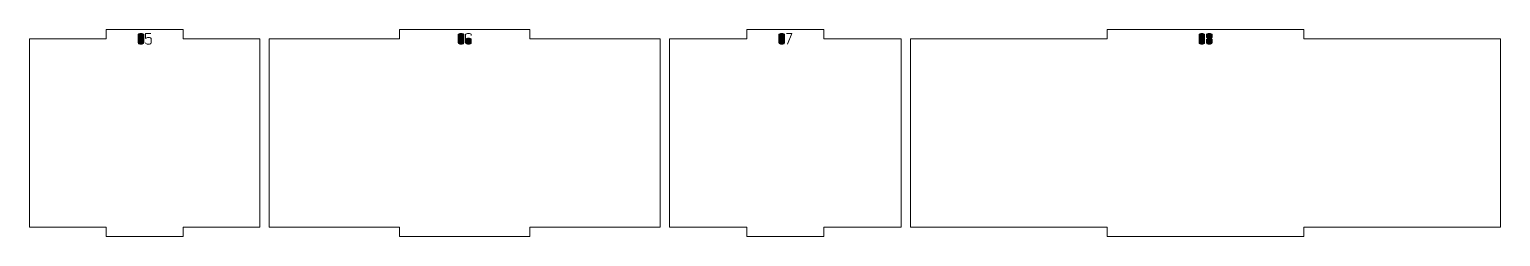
# Model space of a CAD drawing. Header units: centimetres. Extents: x -158 to 228, y -202 to 254.
# Drawn here: x -110.43 to -63.6, y 101.42 to 108.02 of the extents above; entities that cross this region are included whole.
import ezdxf

# ---------------------------------------------------------------- set-up
doc = ezdxf.new("R2010")
doc.units = ezdxf.units.CM
doc.header["$MEASUREMENT"] = 0
doc.layers.add('Capa 1', color=7, linetype='Continuous')

msp = doc.modelspace()

# ---------------------------------------------------------------- hatches: boundary and pattern name
at = {"layer": 'Capa 1', "true_color": 0x3e4095}
h = msp.add_hatch(color=175, dxfattribs=at)
edge = h.paths.add_edge_path()
edge.add_spline(control_points=[(-106.97232, 107.58756), (-106.97232, 107.57702), (-106.96384, 107.56805), (-106.94688, 107.56064), (-106.92993, 107.55323), (-106.90877, 107.54953), (-106.88342, 107.54953), (-106.85807, 107.54953), (-106.83691, 107.55323), (-106.81995, 107.56064), (-106.803, 107.56805), (-106.79452, 107.57702), (-106.79452, 107.58756), (-106.79452, 107.58756), (-106.79452, 107.85228), (-106.79452, 107.85228), (-106.79452, 107.86282), (-106.803, 107.87179), (-106.81995, 107.8792), (-106.83691, 107.88661), (-106.85807, 107.89031), (-106.88342, 107.89031), (-106.90877, 107.89031), (-106.92993, 107.88661), (-106.94688, 107.8792), (-106.96384, 107.87179), (-106.97232, 107.86282), (-106.97232, 107.85228), (-106.97232, 107.85228), (-106.97232, 107.58756), (-106.97232, 107.58756)], knot_values=[0, 0, 0, 0, 0.1, 0.1, 0.1, 0.2, 0.2, 0.2, 0.3, 0.3, 0.3, 0.4, 0.4, 0.4, 0.5, 0.5, 0.5, 0.6, 0.6, 0.6, 0.7, 0.7, 0.7, 0.8, 0.8, 0.8, 0.9, 0.9, 0.9, 1, 1, 1, 1], degree=3, periodic=1)
h = msp.add_hatch(color=175, dxfattribs=at)
edge = h.paths.add_edge_path()
edge.add_spline(control_points=[(-106.79452, 107.58756), (-106.79452, 107.57702), (-106.803, 107.56805), (-106.81995, 107.56064), (-106.83691, 107.55323), (-106.85807, 107.54953), (-106.88342, 107.54953), (-106.90877, 107.54953), (-106.92993, 107.55323), (-106.94688, 107.56064), (-106.96384, 107.56805), (-106.97232, 107.57702), (-106.97232, 107.58756), (-106.97232, 107.58756), (-106.97232, 107.85228), (-106.97232, 107.85228), (-106.97232, 107.86282), (-106.96384, 107.87179), (-106.94688, 107.8792), (-106.92993, 107.88661), (-106.90877, 107.89031), (-106.88342, 107.89031), (-106.85807, 107.89031), (-106.83691, 107.88661), (-106.81995, 107.8792), (-106.803, 107.87179), (-106.79452, 107.86282), (-106.79452, 107.85228), (-106.79452, 107.85228), (-106.79452, 107.58756), (-106.79452, 107.58756)], knot_values=[0, 0, 0, 0, 0.1, 0.1, 0.1, 0.2, 0.2, 0.2, 0.3, 0.3, 0.3, 0.4, 0.4, 0.4, 0.5, 0.5, 0.5, 0.6, 0.6, 0.6, 0.7, 0.7, 0.7, 0.8, 0.8, 0.8, 0.9, 0.9, 0.9, 1, 1, 1, 1], degree=3, periodic=1)
h = msp.add_hatch(color=175, dxfattribs=at)
edge = h.paths.add_edge_path()
edge.add_spline(control_points=[(-106.64635, 107.54953), (-106.6717, 107.54953), (-106.69286, 107.55323), (-106.70981, 107.56064), (-106.72677, 107.56805), (-106.73525, 107.57702), (-106.73525, 107.58756), (-106.73525, 107.57702), (-106.72677, 107.56805), (-106.70981, 107.56064), (-106.69286, 107.55323), (-106.6717, 107.54953), (-106.64635, 107.54953), (-106.621, 107.54953), (-106.59984, 107.55323), (-106.58288, 107.56064), (-106.56593, 107.56805), (-106.55745, 107.57702), (-106.55745, 107.58756), (-106.55745, 107.58756), (-106.55745, 107.72289), (-106.55745, 107.72289), (-106.55745, 107.73342), (-106.56593, 107.74239), (-106.58288, 107.7498), (-106.59984, 107.75721), (-106.621, 107.76091), (-106.64635, 107.76091), (-106.6694, 107.75894), (-106.68718, 107.75631), (-106.69969, 107.75301), (-106.7122, 107.74972), (-106.72406, 107.73968), (-106.73525, 107.72289), (-106.73525, 107.72289), (-106.73525, 107.89031), (-106.73525, 107.89031), (-106.73525, 107.89031), (-106.56338, 107.89031), (-106.56338, 107.89031), (-106.56338, 107.89031), (-106.73525, 107.89031), (-106.73525, 107.89031), (-106.73525, 107.89031), (-106.73525, 107.72289), (-106.73525, 107.72289), (-106.72406, 107.73968), (-106.7122, 107.74972), (-106.69969, 107.75301), (-106.68718, 107.75631), (-106.6694, 107.75894), (-106.64635, 107.76091), (-106.621, 107.76091), (-106.59984, 107.75721), (-106.58288, 107.7498), (-106.56593, 107.74239), (-106.55745, 107.73342), (-106.55745, 107.72289), (-106.55745, 107.72289), (-106.55745, 107.58756), (-106.55745, 107.58756), (-106.55745, 107.57702), (-106.56593, 107.56805), (-106.58288, 107.56064), (-106.59984, 107.55323), (-106.621, 107.54953), (-106.64635, 107.54953)], knot_values=[0, 0, 0, 0, 0.04545455, 0.04545455, 0.04545455, 0.09090909, 0.09090909, 0.09090909, 0.13636364, 0.13636364, 0.13636364, 0.18181818, 0.18181818, 0.18181818, 0.22727273, 0.22727273, 0.22727273, 0.27272727, 0.27272727, 0.27272727, 0.31818182, 0.31818182, 0.31818182, 0.36363636, 0.36363636, 0.36363636, 0.40909091, 0.40909091, 0.40909091, 0.45454545, 0.45454545, 0.45454545, 0.5, 0.5, 0.5, 0.54545455, 0.54545455, 0.54545455, 0.59090909, 0.59090909, 0.59090909, 0.63636364, 0.63636364, 0.63636364, 0.68181818, 0.68181818, 0.68181818, 0.72727273, 0.72727273, 0.72727273, 0.77272727, 0.77272727, 0.77272727, 0.81818182, 0.81818182, 0.81818182, 0.86363636, 0.86363636, 0.86363636, 0.90909091, 0.90909091, 0.90909091, 0.95454545, 0.95454545, 0.95454545, 1, 1, 1, 1], degree=3, periodic=1)
h = msp.add_hatch(color=175, dxfattribs=at)
edge = h.paths.add_edge_path()
edge.add_spline(control_points=[(-96.78237, 107.58756), (-96.78237, 107.57702), (-96.77389, 107.56805), (-96.75693, 107.56064), (-96.73998, 107.55323), (-96.71882, 107.54953), (-96.69347, 107.54953), (-96.66812, 107.54953), (-96.64696, 107.55323), (-96.63, 107.56064), (-96.61305, 107.56805), (-96.60457, 107.57702), (-96.60457, 107.58756), (-96.60457, 107.58756), (-96.60457, 107.85228), (-96.60457, 107.85228), (-96.60457, 107.86282), (-96.61305, 107.87179), (-96.63, 107.8792), (-96.64696, 107.88661), (-96.66812, 107.89031), (-96.69347, 107.89031), (-96.71882, 107.89031), (-96.73998, 107.88661), (-96.75693, 107.8792), (-96.77389, 107.87179), (-96.78237, 107.86282), (-96.78237, 107.85228), (-96.78237, 107.85228), (-96.78237, 107.58756), (-96.78237, 107.58756)], knot_values=[0, 0, 0, 0, 0.1, 0.1, 0.1, 0.2, 0.2, 0.2, 0.3, 0.3, 0.3, 0.4, 0.4, 0.4, 0.5, 0.5, 0.5, 0.6, 0.6, 0.6, 0.7, 0.7, 0.7, 0.8, 0.8, 0.8, 0.9, 0.9, 0.9, 1, 1, 1, 1], degree=3, periodic=1)
h = msp.add_hatch(color=175, dxfattribs=at)
edge = h.paths.add_edge_path()
edge.add_spline(control_points=[(-96.60457, 107.58756), (-96.60457, 107.57702), (-96.61305, 107.56805), (-96.63, 107.56064), (-96.64696, 107.55323), (-96.66812, 107.54953), (-96.69347, 107.54953), (-96.71882, 107.54953), (-96.73998, 107.55323), (-96.75693, 107.56064), (-96.77389, 107.56805), (-96.78237, 107.57702), (-96.78237, 107.58756), (-96.78237, 107.58756), (-96.78237, 107.85228), (-96.78237, 107.85228), (-96.78237, 107.86282), (-96.77389, 107.87179), (-96.75693, 107.8792), (-96.73998, 107.88661), (-96.71882, 107.89031), (-96.69347, 107.89031), (-96.66812, 107.89031), (-96.64696, 107.88661), (-96.63, 107.8792), (-96.61305, 107.87179), (-96.60457, 107.86282), (-96.60457, 107.85228), (-96.60457, 107.85228), (-96.60457, 107.58756), (-96.60457, 107.58756)], knot_values=[0, 0, 0, 0, 0.1, 0.1, 0.1, 0.2, 0.2, 0.2, 0.3, 0.3, 0.3, 0.4, 0.4, 0.4, 0.5, 0.5, 0.5, 0.6, 0.6, 0.6, 0.7, 0.7, 0.7, 0.8, 0.8, 0.8, 0.9, 0.9, 0.9, 1, 1, 1, 1], degree=3, periodic=1)
h = msp.add_hatch(color=175, dxfattribs=at)
edge = h.paths.add_edge_path()
edge.add_spline(control_points=[(-96.4564, 107.54953), (-96.48175, 107.54953), (-96.50291, 107.55323), (-96.51986, 107.56064), (-96.53682, 107.56805), (-96.5453, 107.57702), (-96.5453, 107.58756), (-96.5453, 107.58756), (-96.5453, 107.70264), (-96.5453, 107.70264), (-96.5453, 107.70264), (-96.5453, 107.85228), (-96.5453, 107.85228), (-96.5453, 107.86282), (-96.53682, 107.87179), (-96.51986, 107.8792), (-96.50291, 107.88661), (-96.48175, 107.89031), (-96.4564, 107.89031), (-96.43105, 107.89031), (-96.40989, 107.88661), (-96.39293, 107.8792), (-96.37598, 107.87179), (-96.3675, 107.86282), (-96.3675, 107.85228), (-96.3675, 107.85228), (-96.3675, 107.82463), (-96.3675, 107.82463), (-96.3675, 107.82463), (-96.3675, 107.85228), (-96.3675, 107.85228), (-96.3675, 107.86282), (-96.37598, 107.87179), (-96.39293, 107.8792), (-96.40989, 107.88661), (-96.43105, 107.89031), (-96.4564, 107.89031), (-96.48175, 107.89031), (-96.50291, 107.88661), (-96.51986, 107.8792), (-96.53682, 107.87179), (-96.5453, 107.86282), (-96.5453, 107.85228), (-96.5453, 107.85228), (-96.5453, 107.70264), (-96.5453, 107.70264), (-96.5453, 107.71251), (-96.53501, 107.72132), (-96.51443, 107.72906), (-96.49385, 107.7368), (-96.47451, 107.74067), (-96.4564, 107.74067), (-96.43105, 107.74067), (-96.40989, 107.73696), (-96.39293, 107.72955), (-96.37598, 107.72214), (-96.3675, 107.71317), (-96.3675, 107.70264), (-96.3675, 107.70264), (-96.3675, 107.58756), (-96.3675, 107.58756), (-96.3675, 107.57702), (-96.37598, 107.56805), (-96.39293, 107.56064), (-96.40989, 107.55323), (-96.43105, 107.54953), (-96.4564, 107.54953)], knot_values=[0, 0, 0, 0, 0.04545455, 0.04545455, 0.04545455, 0.09090909, 0.09090909, 0.09090909, 0.13636364, 0.13636364, 0.13636364, 0.18181818, 0.18181818, 0.18181818, 0.22727273, 0.22727273, 0.22727273, 0.27272727, 0.27272727, 0.27272727, 0.31818182, 0.31818182, 0.31818182, 0.36363636, 0.36363636, 0.36363636, 0.40909091, 0.40909091, 0.40909091, 0.45454545, 0.45454545, 0.45454545, 0.5, 0.5, 0.5, 0.54545455, 0.54545455, 0.54545455, 0.59090909, 0.59090909, 0.59090909, 0.63636364, 0.63636364, 0.63636364, 0.68181818, 0.68181818, 0.68181818, 0.72727273, 0.72727273, 0.72727273, 0.77272727, 0.77272727, 0.77272727, 0.81818182, 0.81818182, 0.81818182, 0.86363636, 0.86363636, 0.86363636, 0.90909091, 0.90909091, 0.90909091, 0.95454545, 0.95454545, 0.95454545, 1, 1, 1, 1], degree=3, periodic=1)
h = msp.add_hatch(color=175, dxfattribs=at)
edge = h.paths.add_edge_path()
edge.add_spline(control_points=[(-96.5453, 107.58756), (-96.5453, 107.57702), (-96.53682, 107.56805), (-96.51986, 107.56064), (-96.50291, 107.55323), (-96.48175, 107.54953), (-96.4564, 107.54953), (-96.43105, 107.54953), (-96.40989, 107.55323), (-96.39293, 107.56064), (-96.37598, 107.56805), (-96.3675, 107.57702), (-96.3675, 107.58756), (-96.3675, 107.58756), (-96.3675, 107.70264), (-96.3675, 107.70264), (-96.3675, 107.71317), (-96.37598, 107.72214), (-96.39293, 107.72955), (-96.40989, 107.73696), (-96.43105, 107.74067), (-96.4564, 107.74067), (-96.47451, 107.74067), (-96.49385, 107.7368), (-96.51443, 107.72906), (-96.53501, 107.72132), (-96.5453, 107.71251), (-96.5453, 107.70264), (-96.5453, 107.70264), (-96.5453, 107.58756), (-96.5453, 107.58756)], knot_values=[0, 0, 0, 0, 0.1, 0.1, 0.1, 0.2, 0.2, 0.2, 0.3, 0.3, 0.3, 0.4, 0.4, 0.4, 0.5, 0.5, 0.5, 0.6, 0.6, 0.6, 0.7, 0.7, 0.7, 0.8, 0.8, 0.8, 0.9, 0.9, 0.9, 1, 1, 1, 1], degree=3, periodic=1)
h = msp.add_hatch(color=175, dxfattribs=at)
edge = h.paths.add_edge_path()
edge.add_spline(control_points=[(-86.57288, 107.58756), (-86.57288, 107.57702), (-86.5644, 107.56805), (-86.54744, 107.56064), (-86.53049, 107.55323), (-86.50933, 107.54953), (-86.48398, 107.54953), (-86.45863, 107.54953), (-86.43747, 107.55323), (-86.42051, 107.56064), (-86.40356, 107.56805), (-86.39508, 107.57702), (-86.39508, 107.58756), (-86.39508, 107.58756), (-86.39508, 107.85228), (-86.39508, 107.85228), (-86.39508, 107.86282), (-86.40356, 107.87179), (-86.42051, 107.8792), (-86.43747, 107.88661), (-86.45863, 107.89031), (-86.48398, 107.89031), (-86.50933, 107.89031), (-86.53049, 107.88661), (-86.54744, 107.8792), (-86.5644, 107.87179), (-86.57288, 107.86282), (-86.57288, 107.85228), (-86.57288, 107.85228), (-86.57288, 107.58756), (-86.57288, 107.58756)], knot_values=[0, 0, 0, 0, 0.1, 0.1, 0.1, 0.2, 0.2, 0.2, 0.3, 0.3, 0.3, 0.4, 0.4, 0.4, 0.5, 0.5, 0.5, 0.6, 0.6, 0.6, 0.7, 0.7, 0.7, 0.8, 0.8, 0.8, 0.9, 0.9, 0.9, 1, 1, 1, 1], degree=3, periodic=1)
h = msp.add_hatch(color=175, dxfattribs=at)
edge = h.paths.add_edge_path()
edge.add_spline(control_points=[(-86.39508, 107.58756), (-86.39508, 107.57702), (-86.40356, 107.56805), (-86.42051, 107.56064), (-86.43747, 107.55323), (-86.45863, 107.54953), (-86.48398, 107.54953), (-86.50933, 107.54953), (-86.53049, 107.55323), (-86.54744, 107.56064), (-86.5644, 107.56805), (-86.57288, 107.57702), (-86.57288, 107.58756), (-86.57288, 107.58756), (-86.57288, 107.85228), (-86.57288, 107.85228), (-86.57288, 107.86282), (-86.5644, 107.87179), (-86.54744, 107.8792), (-86.53049, 107.88661), (-86.50933, 107.89031), (-86.48398, 107.89031), (-86.45863, 107.89031), (-86.43747, 107.88661), (-86.42051, 107.8792), (-86.40356, 107.87179), (-86.39508, 107.86282), (-86.39508, 107.85228), (-86.39508, 107.85228), (-86.39508, 107.58756), (-86.39508, 107.58756)], knot_values=[0, 0, 0, 0, 0.1, 0.1, 0.1, 0.2, 0.2, 0.2, 0.3, 0.3, 0.3, 0.4, 0.4, 0.4, 0.5, 0.5, 0.5, 0.6, 0.6, 0.6, 0.7, 0.7, 0.7, 0.8, 0.8, 0.8, 0.9, 0.9, 0.9, 1, 1, 1, 1], degree=3, periodic=1)
h = msp.add_hatch(color=175, dxfattribs=at)
edge = h.paths.add_edge_path()
edge.add_spline(control_points=[(-86.29432, 107.54953), (-86.29432, 107.54953), (-86.16394, 107.89031), (-86.16394, 107.89031), (-86.16394, 107.89031), (-86.33581, 107.89031), (-86.33581, 107.89031), (-86.33581, 107.89031), (-86.16394, 107.89031), (-86.16394, 107.89031), (-86.16394, 107.89031), (-86.29432, 107.54953), (-86.29432, 107.54953)], knot_values=[0, 0, 0, 0, 0.25, 0.25, 0.25, 0.5, 0.5, 0.5, 0.75, 0.75, 0.75, 1, 1, 1, 1], degree=3, periodic=1)
h = msp.add_hatch(color=175, dxfattribs=at)
edge = h.paths.add_edge_path()
edge.add_spline(control_points=[(-73.19774, 107.58756), (-73.19774, 107.57702), (-73.18926, 107.56805), (-73.1723, 107.56064), (-73.15535, 107.55323), (-73.13419, 107.54953), (-73.10884, 107.54953), (-73.08349, 107.54953), (-73.06233, 107.55323), (-73.04537, 107.56064), (-73.02842, 107.56805), (-73.01994, 107.57702), (-73.01994, 107.58756), (-73.01994, 107.58756), (-73.01994, 107.85228), (-73.01994, 107.85228), (-73.01994, 107.86282), (-73.02842, 107.87179), (-73.04537, 107.8792), (-73.06233, 107.88661), (-73.08349, 107.89031), (-73.10884, 107.89031), (-73.13419, 107.89031), (-73.15535, 107.88661), (-73.1723, 107.8792), (-73.18926, 107.87179), (-73.19774, 107.86282), (-73.19774, 107.85228), (-73.19774, 107.85228), (-73.19774, 107.58756), (-73.19774, 107.58756)], knot_values=[0, 0, 0, 0, 0.1, 0.1, 0.1, 0.2, 0.2, 0.2, 0.3, 0.3, 0.3, 0.4, 0.4, 0.4, 0.5, 0.5, 0.5, 0.6, 0.6, 0.6, 0.7, 0.7, 0.7, 0.8, 0.8, 0.8, 0.9, 0.9, 0.9, 1, 1, 1, 1], degree=3, periodic=1)
h = msp.add_hatch(color=175, dxfattribs=at)
edge = h.paths.add_edge_path()
edge.add_spline(control_points=[(-73.01994, 107.58756), (-73.01994, 107.57702), (-73.02842, 107.56805), (-73.04537, 107.56064), (-73.06233, 107.55323), (-73.08349, 107.54953), (-73.10884, 107.54953), (-73.13419, 107.54953), (-73.15535, 107.55323), (-73.1723, 107.56064), (-73.18926, 107.56805), (-73.19774, 107.57702), (-73.19774, 107.58756), (-73.19774, 107.58756), (-73.19774, 107.85228), (-73.19774, 107.85228), (-73.19774, 107.86282), (-73.18926, 107.87179), (-73.1723, 107.8792), (-73.15535, 107.88661), (-73.13419, 107.89031), (-73.10884, 107.89031), (-73.08349, 107.89031), (-73.06233, 107.88661), (-73.04537, 107.8792), (-73.02842, 107.87179), (-73.01994, 107.86282), (-73.01994, 107.85228), (-73.01994, 107.85228), (-73.01994, 107.58756), (-73.01994, 107.58756)], knot_values=[0, 0, 0, 0, 0.1, 0.1, 0.1, 0.2, 0.2, 0.2, 0.3, 0.3, 0.3, 0.4, 0.4, 0.4, 0.5, 0.5, 0.5, 0.6, 0.6, 0.6, 0.7, 0.7, 0.7, 0.8, 0.8, 0.8, 0.9, 0.9, 0.9, 1, 1, 1, 1], degree=3, periodic=1)
h = msp.add_hatch(color=175, dxfattribs=at)
edge = h.paths.add_edge_path()
edge.add_spline(control_points=[(-72.96067, 107.77227), (-72.96067, 107.76371), (-72.95458, 107.75598), (-72.9424, 107.74906), (-72.93021, 107.74215), (-72.90667, 107.73754), (-72.87177, 107.73523), (-72.83687, 107.73754), (-72.81333, 107.74215), (-72.80114, 107.74906), (-72.78896, 107.75598), (-72.78287, 107.76371), (-72.78287, 107.77227), (-72.78287, 107.77227), (-72.78287, 107.85228), (-72.78287, 107.85228), (-72.78287, 107.86282), (-72.79135, 107.87179), (-72.8083, 107.8792), (-72.82526, 107.88661), (-72.84642, 107.89031), (-72.87177, 107.89031), (-72.89712, 107.89031), (-72.91828, 107.88661), (-72.93523, 107.8792), (-72.95219, 107.87179), (-72.96067, 107.86282), (-72.96067, 107.85228), (-72.96067, 107.85228), (-72.96067, 107.77227), (-72.96067, 107.77227)], knot_values=[0, 0, 0, 0, 0.1, 0.1, 0.1, 0.2, 0.2, 0.2, 0.3, 0.3, 0.3, 0.4, 0.4, 0.4, 0.5, 0.5, 0.5, 0.6, 0.6, 0.6, 0.7, 0.7, 0.7, 0.8, 0.8, 0.8, 0.9, 0.9, 0.9, 1, 1, 1, 1], degree=3, periodic=1)
h = msp.add_hatch(color=175, dxfattribs=at)
edge = h.paths.add_edge_path()
edge.add_spline(control_points=[(-72.87177, 107.54953), (-72.89712, 107.54953), (-72.91828, 107.55323), (-72.93523, 107.56064), (-72.95219, 107.56805), (-72.96067, 107.57702), (-72.96067, 107.58756), (-72.96067, 107.58756), (-72.96067, 107.69868), (-72.96067, 107.69868), (-72.96067, 107.70757), (-72.95458, 107.71531), (-72.9424, 107.7219), (-72.93021, 107.72848), (-72.90667, 107.73293), (-72.87177, 107.73523), (-72.90667, 107.73754), (-72.93021, 107.74215), (-72.9424, 107.74906), (-72.95458, 107.75598), (-72.96067, 107.76371), (-72.96067, 107.77227), (-72.96067, 107.77227), (-72.96067, 107.85228), (-72.96067, 107.85228), (-72.96067, 107.86282), (-72.95219, 107.87179), (-72.93523, 107.8792), (-72.91828, 107.88661), (-72.89712, 107.89031), (-72.87177, 107.89031), (-72.84642, 107.89031), (-72.82526, 107.88661), (-72.8083, 107.8792), (-72.79135, 107.87179), (-72.78287, 107.86282), (-72.78287, 107.85228), (-72.78287, 107.85228), (-72.78287, 107.77227), (-72.78287, 107.77227), (-72.78287, 107.76371), (-72.78896, 107.75598), (-72.80114, 107.74906), (-72.81333, 107.74215), (-72.83687, 107.73754), (-72.87177, 107.73523), (-72.83687, 107.73293), (-72.81333, 107.72848), (-72.80114, 107.7219), (-72.78896, 107.71531), (-72.78287, 107.70757), (-72.78287, 107.69868), (-72.78287, 107.69868), (-72.78287, 107.58756), (-72.78287, 107.58756), (-72.78287, 107.57702), (-72.79135, 107.56805), (-72.8083, 107.56064), (-72.82526, 107.55323), (-72.84642, 107.54953), (-72.87177, 107.54953)], knot_values=[0, 0, 0, 0, 0.05, 0.05, 0.05, 0.1, 0.1, 0.1, 0.15, 0.15, 0.15, 0.2, 0.2, 0.2, 0.25, 0.25, 0.25, 0.3, 0.3, 0.3, 0.35, 0.35, 0.35, 0.4, 0.4, 0.4, 0.45, 0.45, 0.45, 0.5, 0.5, 0.5, 0.55, 0.55, 0.55, 0.6, 0.6, 0.6, 0.65, 0.65, 0.65, 0.7, 0.7, 0.7, 0.75, 0.75, 0.75, 0.8, 0.8, 0.8, 0.85, 0.85, 0.85, 0.9, 0.9, 0.9, 0.95, 0.95, 0.95, 1, 1, 1, 1], degree=3, periodic=1)
h = msp.add_hatch(color=175, dxfattribs=at)
edge = h.paths.add_edge_path()
edge.add_spline(control_points=[(-72.96067, 107.58756), (-72.96067, 107.57702), (-72.95219, 107.56805), (-72.93523, 107.56064), (-72.91828, 107.55323), (-72.89712, 107.54953), (-72.87177, 107.54953), (-72.84642, 107.54953), (-72.82526, 107.55323), (-72.8083, 107.56064), (-72.79135, 107.56805), (-72.78287, 107.57702), (-72.78287, 107.58756), (-72.78287, 107.58756), (-72.78287, 107.69868), (-72.78287, 107.69868), (-72.78287, 107.70757), (-72.78896, 107.71531), (-72.80114, 107.7219), (-72.81333, 107.72848), (-72.83687, 107.73293), (-72.87177, 107.73523), (-72.90667, 107.73293), (-72.93021, 107.72848), (-72.9424, 107.7219), (-72.95458, 107.71531), (-72.96067, 107.70757), (-72.96067, 107.69868), (-72.96067, 107.69868), (-72.96067, 107.58756), (-72.96067, 107.58756)], knot_values=[0, 0, 0, 0, 0.1, 0.1, 0.1, 0.2, 0.2, 0.2, 0.3, 0.3, 0.3, 0.4, 0.4, 0.4, 0.5, 0.5, 0.5, 0.6, 0.6, 0.6, 0.7, 0.7, 0.7, 0.8, 0.8, 0.8, 0.9, 0.9, 0.9, 1, 1, 1, 1], degree=3, periodic=1)

# ---------------------------------------------------------------- linework, layer by layer
at = {"layer": 'Capa 1', "color": 1, "lineweight": 9}
for points in [[(-110.43353, 107.71731), (-110.43353, 107.71731), (-110.43353, 101.71731), (-110.43353, 101.71731), (-110.43353, 101.71731), (-107.98777, 101.71731), (-107.98777, 101.71731), (-107.98777, 101.71731), (-107.98777, 101.41731), (-107.98777, 101.41731), (-107.98777, 101.41731), (-105.542, 101.41731), (-105.542, 101.41731), (-105.542, 101.41731), (-105.542, 101.71731), (-105.542, 101.71731), (-105.542, 101.71731), (-103.09624, 101.71731), (-103.09624, 101.71731), (-103.09624, 101.71731), (-103.09624, 107.71731), (-103.09624, 107.71731), (-103.09624, 107.71731), (-105.542, 107.71731), (-105.542, 107.71731), (-105.542, 107.71731), (-105.542, 108.01731), (-105.542, 108.01731), (-105.542, 108.01731), (-107.98777, 108.01731), (-107.98777, 108.01731), (-107.98777, 108.01731), (-107.98777, 107.71731), (-107.98777, 107.71731), (-107.98777, 107.71731), (-110.43353, 107.71731), (-110.43353, 107.71731)], [(-102.79624, 107.71731), (-102.79624, 107.71731), (-102.79624, 101.71731), (-102.79624, 101.71731), (-102.79624, 101.71731), (-98.64871, 101.71731), (-98.64871, 101.71731), (-98.64871, 101.71731), (-98.64871, 101.41731), (-98.64871, 101.41731), (-98.64871, 101.41731), (-94.50117, 101.41731), (-94.50117, 101.41731), (-94.50117, 101.41731), (-94.50117, 101.71731), (-94.50117, 101.71731), (-94.50117, 101.71731), (-90.35363, 101.71731), (-90.35363, 101.71731), (-90.35363, 101.71731), (-90.35363, 107.71731), (-90.35363, 107.71731), (-90.35363, 107.71731), (-94.50117, 107.71731), (-94.50117, 107.71731), (-94.50117, 107.71731), (-94.50117, 108.01731), (-94.50117, 108.01731), (-94.50117, 108.01731), (-98.64871, 108.01731), (-98.64871, 108.01731), (-98.64871, 108.01731), (-98.64871, 107.71731), (-98.64871, 107.71731), (-98.64871, 107.71731), (-102.79624, 107.71731), (-102.79624, 107.71731)], [(-90.05363, 107.71731), (-90.05363, 107.71731), (-90.05363, 101.71731), (-90.05363, 101.71731), (-90.05363, 101.71731), (-87.59682, 101.71731), (-87.59682, 101.71731), (-87.59682, 101.71731), (-87.59682, 101.41731), (-87.59682, 101.41731), (-87.59682, 101.41731), (-85.14001, 101.41731), (-85.14001, 101.41731), (-85.14001, 101.41731), (-85.14001, 101.71731), (-85.14001, 101.71731), (-85.14001, 101.71731), (-82.6832, 101.71731), (-82.6832, 101.71731), (-82.6832, 101.71731), (-82.6832, 107.71731), (-82.6832, 107.71731), (-82.6832, 107.71731), (-85.14001, 107.71731), (-85.14001, 107.71731), (-85.14001, 107.71731), (-85.14001, 108.01731), (-85.14001, 108.01731), (-85.14001, 108.01731), (-87.59682, 108.01731), (-87.59682, 108.01731), (-87.59682, 108.01731), (-87.59682, 107.71731), (-87.59682, 107.71731), (-87.59682, 107.71731), (-90.05363, 107.71731), (-90.05363, 107.71731)], [(-82.3832, 107.71731), (-82.3832, 107.71731), (-82.3832, 101.71731), (-82.3832, 101.71731), (-82.3832, 101.71731), (-76.12127, 101.71731), (-76.12127, 101.71731), (-76.12127, 101.71731), (-76.12127, 101.41731), (-76.12127, 101.41731), (-76.12127, 101.41731), (-69.85933, 101.41731), (-69.85933, 101.41731), (-69.85933, 101.41731), (-69.85933, 101.71731), (-69.85933, 101.71731), (-69.85933, 101.71731), (-63.5974, 101.71731), (-63.5974, 101.71731), (-63.5974, 101.71731), (-63.5974, 107.71731), (-63.5974, 107.71731), (-63.5974, 107.71731), (-69.85933, 107.71731), (-69.85933, 107.71731), (-69.85933, 107.71731), (-69.85933, 108.01731), (-69.85933, 108.01731), (-69.85933, 108.01731), (-76.12127, 108.01731), (-76.12127, 108.01731), (-76.12127, 108.01731), (-76.12127, 107.71731), (-76.12127, 107.71731), (-76.12127, 107.71731), (-82.3832, 107.71731), (-82.3832, 107.71731)]]:
    msp.add_open_spline(points, degree=3, knots=[0, 0, 0, 0, 0.08333333, 0.08333333, 0.08333333, 0.16666667, 0.16666667, 0.16666667, 0.25, 0.25, 0.25, 0.33333333, 0.33333333, 0.33333333, 0.41666667, 0.41666667, 0.41666667, 0.5, 0.5, 0.5, 0.58333333, 0.58333333, 0.58333333, 0.66666667, 0.66666667, 0.66666667, 0.75, 0.75, 0.75, 0.83333333, 0.83333333, 0.83333333, 0.91666667, 0.91666667, 0.91666667, 1, 1, 1, 1], dxfattribs=at)
at = {"layer": 'Capa 1', "color": 114, "lineweight": 9}
for points, knots in [([(-106.97232, 107.58756), (-106.97232, 107.57702), (-106.96384, 107.56805), (-106.94688, 107.56064), (-106.92993, 107.55323), (-106.90877, 107.54953), (-106.88342, 107.54953), (-106.85807, 107.54953), (-106.83691, 107.55323), (-106.81995, 107.56064), (-106.803, 107.56805), (-106.79452, 107.57702), (-106.79452, 107.58756), (-106.79452, 107.58756), (-106.79452, 107.85228), (-106.79452, 107.85228), (-106.79452, 107.86282), (-106.803, 107.87179), (-106.81995, 107.8792), (-106.83691, 107.88661), (-106.85807, 107.89031), (-106.88342, 107.89031), (-106.90877, 107.89031), (-106.92993, 107.88661), (-106.94688, 107.8792), (-106.96384, 107.87179), (-106.97232, 107.86282), (-106.97232, 107.85228), (-106.97232, 107.85228), (-106.97232, 107.58756), (-106.97232, 107.58756)], [0, 0, 0, 0, 0.1, 0.1, 0.1, 0.2, 0.2, 0.2, 0.3, 0.3, 0.3, 0.4, 0.4, 0.4, 0.5, 0.5, 0.5, 0.6, 0.6, 0.6, 0.7, 0.7, 0.7, 0.8, 0.8, 0.8, 0.9, 0.9, 0.9, 1, 1, 1, 1]), ([(-106.79452, 107.58756), (-106.79452, 107.57702), (-106.803, 107.56805), (-106.81995, 107.56064), (-106.83691, 107.55323), (-106.85807, 107.54953), (-106.88342, 107.54953), (-106.90877, 107.54953), (-106.92993, 107.55323), (-106.94688, 107.56064), (-106.96384, 107.56805), (-106.97232, 107.57702), (-106.97232, 107.58756), (-106.97232, 107.58756), (-106.97232, 107.85228), (-106.97232, 107.85228), (-106.97232, 107.86282), (-106.96384, 107.87179), (-106.94688, 107.8792), (-106.92993, 107.88661), (-106.90877, 107.89031), (-106.88342, 107.89031), (-106.85807, 107.89031), (-106.83691, 107.88661), (-106.81995, 107.8792), (-106.803, 107.87179), (-106.79452, 107.86282), (-106.79452, 107.85228), (-106.79452, 107.85228), (-106.79452, 107.58756), (-106.79452, 107.58756)], [0, 0, 0, 0, 0.1, 0.1, 0.1, 0.2, 0.2, 0.2, 0.3, 0.3, 0.3, 0.4, 0.4, 0.4, 0.5, 0.5, 0.5, 0.6, 0.6, 0.6, 0.7, 0.7, 0.7, 0.8, 0.8, 0.8, 0.9, 0.9, 0.9, 1, 1, 1, 1]), ([(-106.64635, 107.54953), (-106.6717, 107.54953), (-106.69286, 107.55323), (-106.70981, 107.56064), (-106.72677, 107.56805), (-106.73525, 107.57702), (-106.73525, 107.58756), (-106.73525, 107.57702), (-106.72677, 107.56805), (-106.70981, 107.56064), (-106.69286, 107.55323), (-106.6717, 107.54953), (-106.64635, 107.54953), (-106.621, 107.54953), (-106.59984, 107.55323), (-106.58288, 107.56064), (-106.56593, 107.56805), (-106.55745, 107.57702), (-106.55745, 107.58756), (-106.55745, 107.58756), (-106.55745, 107.72289), (-106.55745, 107.72289), (-106.55745, 107.73342), (-106.56593, 107.74239), (-106.58288, 107.7498), (-106.59984, 107.75721), (-106.621, 107.76091), (-106.64635, 107.76091), (-106.6694, 107.75894), (-106.68718, 107.75631), (-106.69969, 107.75301), (-106.7122, 107.74972), (-106.72406, 107.73968), (-106.73525, 107.72289), (-106.73525, 107.72289), (-106.73525, 107.89031), (-106.73525, 107.89031), (-106.73525, 107.89031), (-106.56338, 107.89031), (-106.56338, 107.89031), (-106.56338, 107.89031), (-106.73525, 107.89031), (-106.73525, 107.89031), (-106.73525, 107.89031), (-106.73525, 107.72289), (-106.73525, 107.72289), (-106.72406, 107.73968), (-106.7122, 107.74972), (-106.69969, 107.75301), (-106.68718, 107.75631), (-106.6694, 107.75894), (-106.64635, 107.76091), (-106.621, 107.76091), (-106.59984, 107.75721), (-106.58288, 107.7498), (-106.56593, 107.74239), (-106.55745, 107.73342), (-106.55745, 107.72289), (-106.55745, 107.72289), (-106.55745, 107.58756), (-106.55745, 107.58756), (-106.55745, 107.57702), (-106.56593, 107.56805), (-106.58288, 107.56064), (-106.59984, 107.55323), (-106.621, 107.54953), (-106.64635, 107.54953)], [0, 0, 0, 0, 0.04545455, 0.04545455, 0.04545455, 0.09090909, 0.09090909, 0.09090909, 0.13636364, 0.13636364, 0.13636364, 0.18181818, 0.18181818, 0.18181818, 0.22727273, 0.22727273, 0.22727273, 0.27272727, 0.27272727, 0.27272727, 0.31818182, 0.31818182, 0.31818182, 0.36363636, 0.36363636, 0.36363636, 0.40909091, 0.40909091, 0.40909091, 0.45454545, 0.45454545, 0.45454545, 0.5, 0.5, 0.5, 0.54545455, 0.54545455, 0.54545455, 0.59090909, 0.59090909, 0.59090909, 0.63636364, 0.63636364, 0.63636364, 0.68181818, 0.68181818, 0.68181818, 0.72727273, 0.72727273, 0.72727273, 0.77272727, 0.77272727, 0.77272727, 0.81818182, 0.81818182, 0.81818182, 0.86363636, 0.86363636, 0.86363636, 0.90909091, 0.90909091, 0.90909091, 0.95454545, 0.95454545, 0.95454545, 1, 1, 1, 1]), ([(-96.78237, 107.58756), (-96.78237, 107.57702), (-96.77389, 107.56805), (-96.75693, 107.56064), (-96.73998, 107.55323), (-96.71882, 107.54953), (-96.69347, 107.54953), (-96.66812, 107.54953), (-96.64696, 107.55323), (-96.63, 107.56064), (-96.61305, 107.56805), (-96.60457, 107.57702), (-96.60457, 107.58756), (-96.60457, 107.58756), (-96.60457, 107.85228), (-96.60457, 107.85228), (-96.60457, 107.86282), (-96.61305, 107.87179), (-96.63, 107.8792), (-96.64696, 107.88661), (-96.66812, 107.89031), (-96.69347, 107.89031), (-96.71882, 107.89031), (-96.73998, 107.88661), (-96.75693, 107.8792), (-96.77389, 107.87179), (-96.78237, 107.86282), (-96.78237, 107.85228), (-96.78237, 107.85228), (-96.78237, 107.58756), (-96.78237, 107.58756)], [0, 0, 0, 0, 0.1, 0.1, 0.1, 0.2, 0.2, 0.2, 0.3, 0.3, 0.3, 0.4, 0.4, 0.4, 0.5, 0.5, 0.5, 0.6, 0.6, 0.6, 0.7, 0.7, 0.7, 0.8, 0.8, 0.8, 0.9, 0.9, 0.9, 1, 1, 1, 1]), ([(-96.60457, 107.58756), (-96.60457, 107.57702), (-96.61305, 107.56805), (-96.63, 107.56064), (-96.64696, 107.55323), (-96.66812, 107.54953), (-96.69347, 107.54953), (-96.71882, 107.54953), (-96.73998, 107.55323), (-96.75693, 107.56064), (-96.77389, 107.56805), (-96.78237, 107.57702), (-96.78237, 107.58756), (-96.78237, 107.58756), (-96.78237, 107.85228), (-96.78237, 107.85228), (-96.78237, 107.86282), (-96.77389, 107.87179), (-96.75693, 107.8792), (-96.73998, 107.88661), (-96.71882, 107.89031), (-96.69347, 107.89031), (-96.66812, 107.89031), (-96.64696, 107.88661), (-96.63, 107.8792), (-96.61305, 107.87179), (-96.60457, 107.86282), (-96.60457, 107.85228), (-96.60457, 107.85228), (-96.60457, 107.58756), (-96.60457, 107.58756)], [0, 0, 0, 0, 0.1, 0.1, 0.1, 0.2, 0.2, 0.2, 0.3, 0.3, 0.3, 0.4, 0.4, 0.4, 0.5, 0.5, 0.5, 0.6, 0.6, 0.6, 0.7, 0.7, 0.7, 0.8, 0.8, 0.8, 0.9, 0.9, 0.9, 1, 1, 1, 1]), ([(-96.4564, 107.54953), (-96.48175, 107.54953), (-96.50291, 107.55323), (-96.51986, 107.56064), (-96.53682, 107.56805), (-96.5453, 107.57702), (-96.5453, 107.58756), (-96.5453, 107.58756), (-96.5453, 107.70264), (-96.5453, 107.70264), (-96.5453, 107.70264), (-96.5453, 107.85228), (-96.5453, 107.85228), (-96.5453, 107.86282), (-96.53682, 107.87179), (-96.51986, 107.8792), (-96.50291, 107.88661), (-96.48175, 107.89031), (-96.4564, 107.89031), (-96.43105, 107.89031), (-96.40989, 107.88661), (-96.39293, 107.8792), (-96.37598, 107.87179), (-96.3675, 107.86282), (-96.3675, 107.85228), (-96.3675, 107.85228), (-96.3675, 107.82463), (-96.3675, 107.82463), (-96.3675, 107.82463), (-96.3675, 107.85228), (-96.3675, 107.85228), (-96.3675, 107.86282), (-96.37598, 107.87179), (-96.39293, 107.8792), (-96.40989, 107.88661), (-96.43105, 107.89031), (-96.4564, 107.89031), (-96.48175, 107.89031), (-96.50291, 107.88661), (-96.51986, 107.8792), (-96.53682, 107.87179), (-96.5453, 107.86282), (-96.5453, 107.85228), (-96.5453, 107.85228), (-96.5453, 107.70264), (-96.5453, 107.70264), (-96.5453, 107.71251), (-96.53501, 107.72132), (-96.51443, 107.72906), (-96.49385, 107.7368), (-96.47451, 107.74067), (-96.4564, 107.74067), (-96.43105, 107.74067), (-96.40989, 107.73696), (-96.39293, 107.72955), (-96.37598, 107.72214), (-96.3675, 107.71317), (-96.3675, 107.70264), (-96.3675, 107.70264), (-96.3675, 107.58756), (-96.3675, 107.58756), (-96.3675, 107.57702), (-96.37598, 107.56805), (-96.39293, 107.56064), (-96.40989, 107.55323), (-96.43105, 107.54953), (-96.4564, 107.54953)], [0, 0, 0, 0, 0.04545455, 0.04545455, 0.04545455, 0.09090909, 0.09090909, 0.09090909, 0.13636364, 0.13636364, 0.13636364, 0.18181818, 0.18181818, 0.18181818, 0.22727273, 0.22727273, 0.22727273, 0.27272727, 0.27272727, 0.27272727, 0.31818182, 0.31818182, 0.31818182, 0.36363636, 0.36363636, 0.36363636, 0.40909091, 0.40909091, 0.40909091, 0.45454545, 0.45454545, 0.45454545, 0.5, 0.5, 0.5, 0.54545455, 0.54545455, 0.54545455, 0.59090909, 0.59090909, 0.59090909, 0.63636364, 0.63636364, 0.63636364, 0.68181818, 0.68181818, 0.68181818, 0.72727273, 0.72727273, 0.72727273, 0.77272727, 0.77272727, 0.77272727, 0.81818182, 0.81818182, 0.81818182, 0.86363636, 0.86363636, 0.86363636, 0.90909091, 0.90909091, 0.90909091, 0.95454545, 0.95454545, 0.95454545, 1, 1, 1, 1]), ([(-96.5453, 107.58756), (-96.5453, 107.57702), (-96.53682, 107.56805), (-96.51986, 107.56064), (-96.50291, 107.55323), (-96.48175, 107.54953), (-96.4564, 107.54953), (-96.43105, 107.54953), (-96.40989, 107.55323), (-96.39293, 107.56064), (-96.37598, 107.56805), (-96.3675, 107.57702), (-96.3675, 107.58756), (-96.3675, 107.58756), (-96.3675, 107.70264), (-96.3675, 107.70264), (-96.3675, 107.71317), (-96.37598, 107.72214), (-96.39293, 107.72955), (-96.40989, 107.73696), (-96.43105, 107.74067), (-96.4564, 107.74067), (-96.47451, 107.74067), (-96.49385, 107.7368), (-96.51443, 107.72906), (-96.53501, 107.72132), (-96.5453, 107.71251), (-96.5453, 107.70264), (-96.5453, 107.70264), (-96.5453, 107.58756), (-96.5453, 107.58756)], [0, 0, 0, 0, 0.1, 0.1, 0.1, 0.2, 0.2, 0.2, 0.3, 0.3, 0.3, 0.4, 0.4, 0.4, 0.5, 0.5, 0.5, 0.6, 0.6, 0.6, 0.7, 0.7, 0.7, 0.8, 0.8, 0.8, 0.9, 0.9, 0.9, 1, 1, 1, 1]), ([(-86.57288, 107.58756), (-86.57288, 107.57702), (-86.5644, 107.56805), (-86.54744, 107.56064), (-86.53049, 107.55323), (-86.50933, 107.54953), (-86.48398, 107.54953), (-86.45863, 107.54953), (-86.43747, 107.55323), (-86.42051, 107.56064), (-86.40356, 107.56805), (-86.39508, 107.57702), (-86.39508, 107.58756), (-86.39508, 107.58756), (-86.39508, 107.85228), (-86.39508, 107.85228), (-86.39508, 107.86282), (-86.40356, 107.87179), (-86.42051, 107.8792), (-86.43747, 107.88661), (-86.45863, 107.89031), (-86.48398, 107.89031), (-86.50933, 107.89031), (-86.53049, 107.88661), (-86.54744, 107.8792), (-86.5644, 107.87179), (-86.57288, 107.86282), (-86.57288, 107.85228), (-86.57288, 107.85228), (-86.57288, 107.58756), (-86.57288, 107.58756)], [0, 0, 0, 0, 0.1, 0.1, 0.1, 0.2, 0.2, 0.2, 0.3, 0.3, 0.3, 0.4, 0.4, 0.4, 0.5, 0.5, 0.5, 0.6, 0.6, 0.6, 0.7, 0.7, 0.7, 0.8, 0.8, 0.8, 0.9, 0.9, 0.9, 1, 1, 1, 1]), ([(-86.39508, 107.58756), (-86.39508, 107.57702), (-86.40356, 107.56805), (-86.42051, 107.56064), (-86.43747, 107.55323), (-86.45863, 107.54953), (-86.48398, 107.54953), (-86.50933, 107.54953), (-86.53049, 107.55323), (-86.54744, 107.56064), (-86.5644, 107.56805), (-86.57288, 107.57702), (-86.57288, 107.58756), (-86.57288, 107.58756), (-86.57288, 107.85228), (-86.57288, 107.85228), (-86.57288, 107.86282), (-86.5644, 107.87179), (-86.54744, 107.8792), (-86.53049, 107.88661), (-86.50933, 107.89031), (-86.48398, 107.89031), (-86.45863, 107.89031), (-86.43747, 107.88661), (-86.42051, 107.8792), (-86.40356, 107.87179), (-86.39508, 107.86282), (-86.39508, 107.85228), (-86.39508, 107.85228), (-86.39508, 107.58756), (-86.39508, 107.58756)], [0, 0, 0, 0, 0.1, 0.1, 0.1, 0.2, 0.2, 0.2, 0.3, 0.3, 0.3, 0.4, 0.4, 0.4, 0.5, 0.5, 0.5, 0.6, 0.6, 0.6, 0.7, 0.7, 0.7, 0.8, 0.8, 0.8, 0.9, 0.9, 0.9, 1, 1, 1, 1]), ([(-86.29432, 107.54953), (-86.29432, 107.54953), (-86.16394, 107.89031), (-86.16394, 107.89031), (-86.16394, 107.89031), (-86.33581, 107.89031), (-86.33581, 107.89031), (-86.33581, 107.89031), (-86.16394, 107.89031), (-86.16394, 107.89031), (-86.16394, 107.89031), (-86.29432, 107.54953), (-86.29432, 107.54953)], [0, 0, 0, 0, 0.25, 0.25, 0.25, 0.5, 0.5, 0.5, 0.75, 0.75, 0.75, 1, 1, 1, 1]), ([(-73.19774, 107.58756), (-73.19774, 107.57702), (-73.18926, 107.56805), (-73.1723, 107.56064), (-73.15535, 107.55323), (-73.13419, 107.54953), (-73.10884, 107.54953), (-73.08349, 107.54953), (-73.06233, 107.55323), (-73.04537, 107.56064), (-73.02842, 107.56805), (-73.01994, 107.57702), (-73.01994, 107.58756), (-73.01994, 107.58756), (-73.01994, 107.85228), (-73.01994, 107.85228), (-73.01994, 107.86282), (-73.02842, 107.87179), (-73.04537, 107.8792), (-73.06233, 107.88661), (-73.08349, 107.89031), (-73.10884, 107.89031), (-73.13419, 107.89031), (-73.15535, 107.88661), (-73.1723, 107.8792), (-73.18926, 107.87179), (-73.19774, 107.86282), (-73.19774, 107.85228), (-73.19774, 107.85228), (-73.19774, 107.58756), (-73.19774, 107.58756)], [0, 0, 0, 0, 0.1, 0.1, 0.1, 0.2, 0.2, 0.2, 0.3, 0.3, 0.3, 0.4, 0.4, 0.4, 0.5, 0.5, 0.5, 0.6, 0.6, 0.6, 0.7, 0.7, 0.7, 0.8, 0.8, 0.8, 0.9, 0.9, 0.9, 1, 1, 1, 1]), ([(-73.01994, 107.58756), (-73.01994, 107.57702), (-73.02842, 107.56805), (-73.04537, 107.56064), (-73.06233, 107.55323), (-73.08349, 107.54953), (-73.10884, 107.54953), (-73.13419, 107.54953), (-73.15535, 107.55323), (-73.1723, 107.56064), (-73.18926, 107.56805), (-73.19774, 107.57702), (-73.19774, 107.58756), (-73.19774, 107.58756), (-73.19774, 107.85228), (-73.19774, 107.85228), (-73.19774, 107.86282), (-73.18926, 107.87179), (-73.1723, 107.8792), (-73.15535, 107.88661), (-73.13419, 107.89031), (-73.10884, 107.89031), (-73.08349, 107.89031), (-73.06233, 107.88661), (-73.04537, 107.8792), (-73.02842, 107.87179), (-73.01994, 107.86282), (-73.01994, 107.85228), (-73.01994, 107.85228), (-73.01994, 107.58756), (-73.01994, 107.58756)], [0, 0, 0, 0, 0.1, 0.1, 0.1, 0.2, 0.2, 0.2, 0.3, 0.3, 0.3, 0.4, 0.4, 0.4, 0.5, 0.5, 0.5, 0.6, 0.6, 0.6, 0.7, 0.7, 0.7, 0.8, 0.8, 0.8, 0.9, 0.9, 0.9, 1, 1, 1, 1]), ([(-72.96067, 107.77227), (-72.96067, 107.76371), (-72.95458, 107.75598), (-72.9424, 107.74906), (-72.93021, 107.74215), (-72.90667, 107.73754), (-72.87177, 107.73523), (-72.83687, 107.73754), (-72.81333, 107.74215), (-72.80114, 107.74906), (-72.78896, 107.75598), (-72.78287, 107.76371), (-72.78287, 107.77227), (-72.78287, 107.77227), (-72.78287, 107.85228), (-72.78287, 107.85228), (-72.78287, 107.86282), (-72.79135, 107.87179), (-72.8083, 107.8792), (-72.82526, 107.88661), (-72.84642, 107.89031), (-72.87177, 107.89031), (-72.89712, 107.89031), (-72.91828, 107.88661), (-72.93523, 107.8792), (-72.95219, 107.87179), (-72.96067, 107.86282), (-72.96067, 107.85228), (-72.96067, 107.85228), (-72.96067, 107.77227), (-72.96067, 107.77227)], [0, 0, 0, 0, 0.1, 0.1, 0.1, 0.2, 0.2, 0.2, 0.3, 0.3, 0.3, 0.4, 0.4, 0.4, 0.5, 0.5, 0.5, 0.6, 0.6, 0.6, 0.7, 0.7, 0.7, 0.8, 0.8, 0.8, 0.9, 0.9, 0.9, 1, 1, 1, 1]), ([(-72.87177, 107.54953), (-72.89712, 107.54953), (-72.91828, 107.55323), (-72.93523, 107.56064), (-72.95219, 107.56805), (-72.96067, 107.57702), (-72.96067, 107.58756), (-72.96067, 107.58756), (-72.96067, 107.69868), (-72.96067, 107.69868), (-72.96067, 107.70757), (-72.95458, 107.71531), (-72.9424, 107.7219), (-72.93021, 107.72848), (-72.90667, 107.73293), (-72.87177, 107.73523), (-72.90667, 107.73754), (-72.93021, 107.74215), (-72.9424, 107.74906), (-72.95458, 107.75598), (-72.96067, 107.76371), (-72.96067, 107.77227), (-72.96067, 107.77227), (-72.96067, 107.85228), (-72.96067, 107.85228), (-72.96067, 107.86282), (-72.95219, 107.87179), (-72.93523, 107.8792), (-72.91828, 107.88661), (-72.89712, 107.89031), (-72.87177, 107.89031), (-72.84642, 107.89031), (-72.82526, 107.88661), (-72.8083, 107.8792), (-72.79135, 107.87179), (-72.78287, 107.86282), (-72.78287, 107.85228), (-72.78287, 107.85228), (-72.78287, 107.77227), (-72.78287, 107.77227), (-72.78287, 107.76371), (-72.78896, 107.75598), (-72.80114, 107.74906), (-72.81333, 107.74215), (-72.83687, 107.73754), (-72.87177, 107.73523), (-72.83687, 107.73293), (-72.81333, 107.72848), (-72.80114, 107.7219), (-72.78896, 107.71531), (-72.78287, 107.70757), (-72.78287, 107.69868), (-72.78287, 107.69868), (-72.78287, 107.58756), (-72.78287, 107.58756), (-72.78287, 107.57702), (-72.79135, 107.56805), (-72.8083, 107.56064), (-72.82526, 107.55323), (-72.84642, 107.54953), (-72.87177, 107.54953)], [0, 0, 0, 0, 0.05, 0.05, 0.05, 0.1, 0.1, 0.1, 0.15, 0.15, 0.15, 0.2, 0.2, 0.2, 0.25, 0.25, 0.25, 0.3, 0.3, 0.3, 0.35, 0.35, 0.35, 0.4, 0.4, 0.4, 0.45, 0.45, 0.45, 0.5, 0.5, 0.5, 0.55, 0.55, 0.55, 0.6, 0.6, 0.6, 0.65, 0.65, 0.65, 0.7, 0.7, 0.7, 0.75, 0.75, 0.75, 0.8, 0.8, 0.8, 0.85, 0.85, 0.85, 0.9, 0.9, 0.9, 0.95, 0.95, 0.95, 1, 1, 1, 1]), ([(-72.96067, 107.58756), (-72.96067, 107.57702), (-72.95219, 107.56805), (-72.93523, 107.56064), (-72.91828, 107.55323), (-72.89712, 107.54953), (-72.87177, 107.54953), (-72.84642, 107.54953), (-72.82526, 107.55323), (-72.8083, 107.56064), (-72.79135, 107.56805), (-72.78287, 107.57702), (-72.78287, 107.58756), (-72.78287, 107.58756), (-72.78287, 107.69868), (-72.78287, 107.69868), (-72.78287, 107.70757), (-72.78896, 107.71531), (-72.80114, 107.7219), (-72.81333, 107.72848), (-72.83687, 107.73293), (-72.87177, 107.73523), (-72.90667, 107.73293), (-72.93021, 107.72848), (-72.9424, 107.7219), (-72.95458, 107.71531), (-72.96067, 107.70757), (-72.96067, 107.69868), (-72.96067, 107.69868), (-72.96067, 107.58756), (-72.96067, 107.58756)], [0, 0, 0, 0, 0.1, 0.1, 0.1, 0.2, 0.2, 0.2, 0.3, 0.3, 0.3, 0.4, 0.4, 0.4, 0.5, 0.5, 0.5, 0.6, 0.6, 0.6, 0.7, 0.7, 0.7, 0.8, 0.8, 0.8, 0.9, 0.9, 0.9, 1, 1, 1, 1])]:
    msp.add_open_spline(points, degree=3, knots=knots, dxfattribs=at)

doc.saveas('drawing.dxf')
